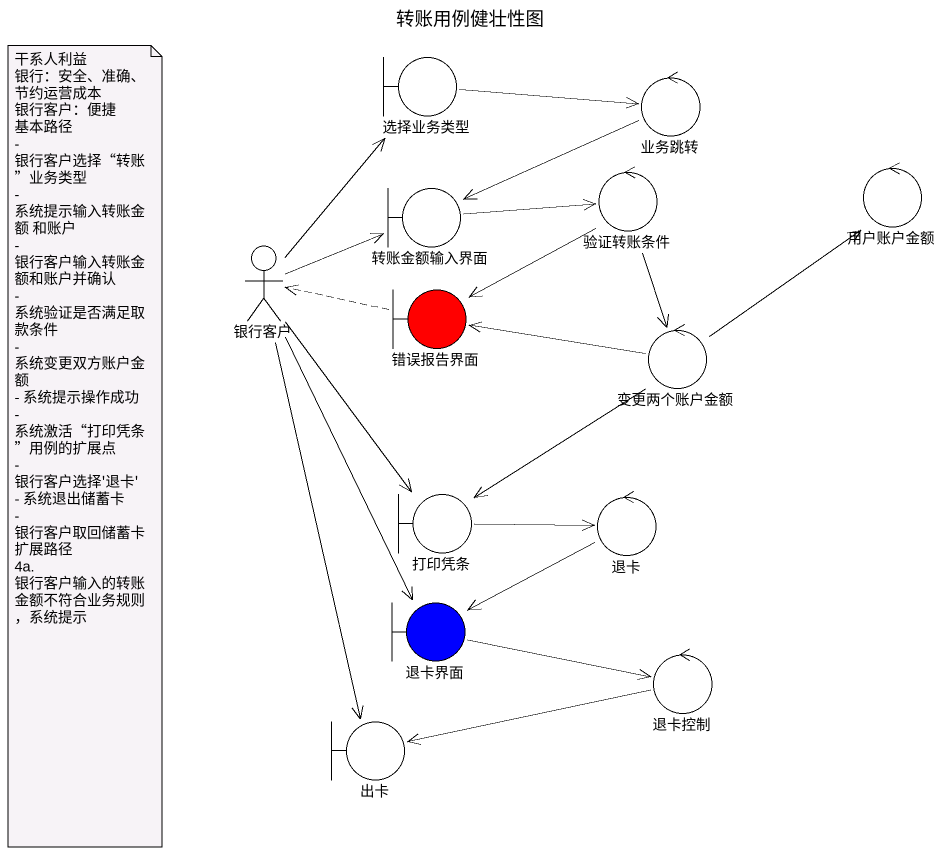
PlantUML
@startuml
title 转账用例健壮性图
boundary 选择业务类型
control 业务跳转
boundary 转账金额输入界面
control 验证转账条件
control 用户账户金额
actor 银行客户
boundary 错误报告界面 #FF0000
control 变更两个账户金额
boundary 打印凭条
control 退卡
boundary 退卡界面 #0000FF
control 退卡控制
boundary 出卡
选择业务类型 -right-> 业务跳转
业务跳转 -left-> 转账金额输入界面
转账金额输入界面 -right-> 验证转账条件
验证转账条件 --> 错误报告界面
验证转账条件 --> 变更两个账户金额
银行客户 -up-> 选择业务类型
银行客户 -right-> 转账金额输入界面
银行客户 --> 打印凭条
银行客户 --> 退卡界面
银行客户 --> 出卡
错误报告界面 .left.> 银行客户
变更两个账户金额 -up-> 用户账户金额
变更两个账户金额 -left-> 错误报告界面
变更两个账户金额 --> 打印凭条
打印凭条 -right-> 退卡
退卡 -left-> 退卡界面
退卡界面 -right-> 退卡控制
退卡控制 -left-> 出卡
note as N1
  干系人利益
  银行：安全、准确、节约运营成本
  银行客户：便捷
  基本路径
  - 银行客户选择“转账”业务类型
  - 系统提示输入转账金额 和账户
  - 银行客户输入转账金额和账户并确认
  - 系统验证是否满足取款条件
  - 系统变更双方账户金额
  - 系统提示操作成功
  - 系统激活“打印凭条”用例的扩展点
  - 银行客户选择'退卡'
  - 系统退出储蓄卡
  - 银行客户取回储蓄卡
  扩展路径
  4a. 银行客户输入的转账金额不符合业务规则，系统提示
end note
@enduml
